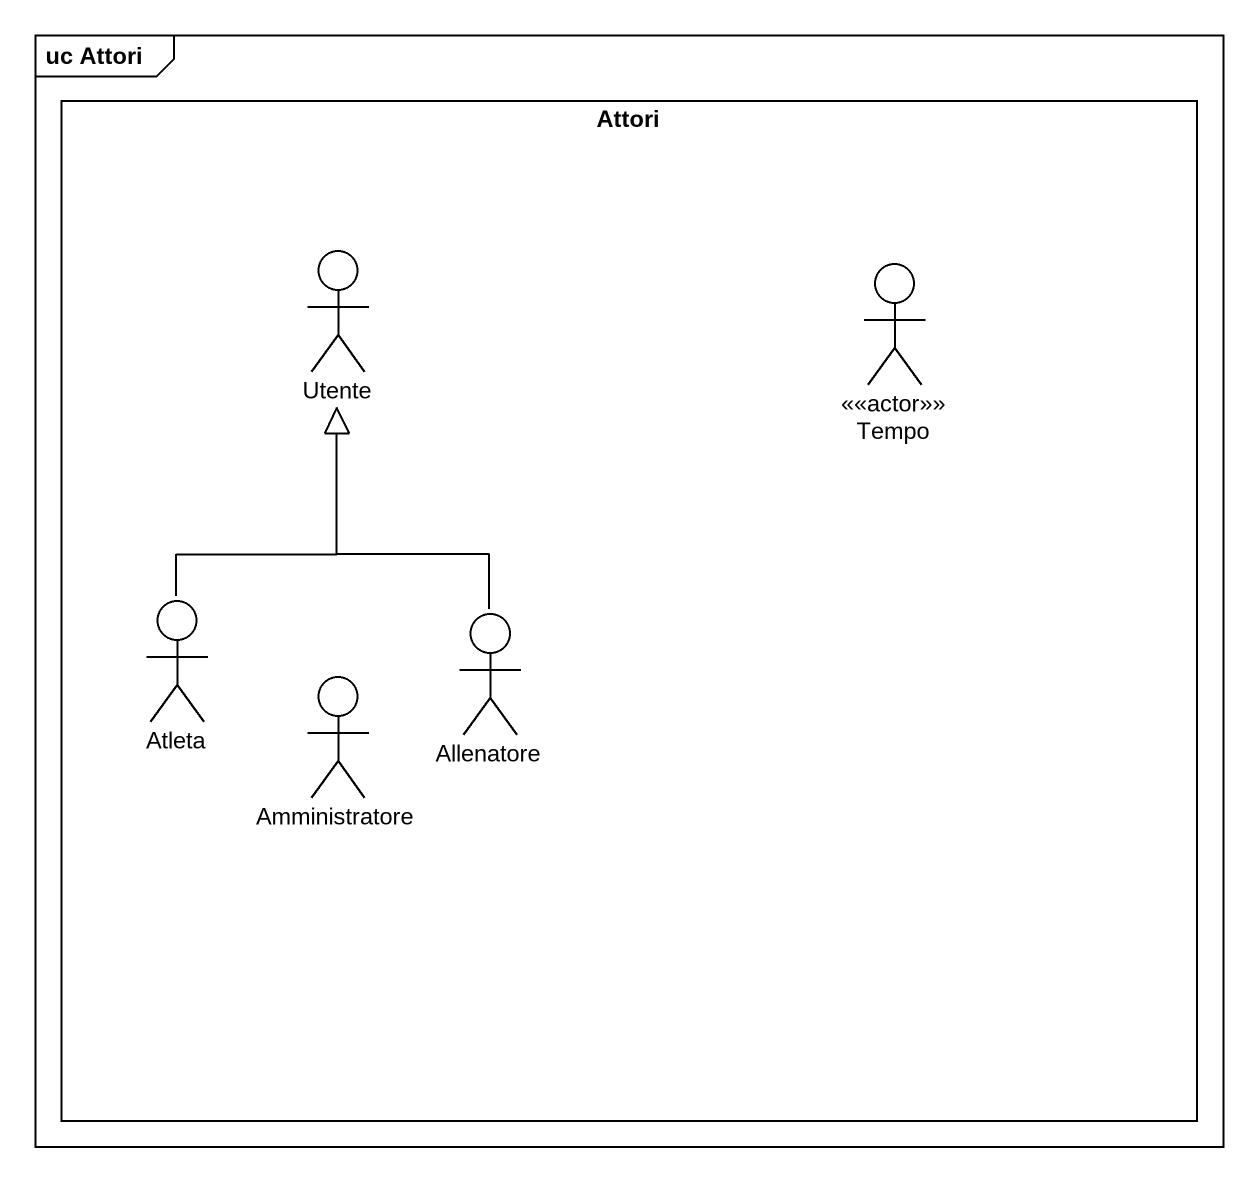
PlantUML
@startuml
mainframe uc Attori
rectangle Attori {
  actor Utente
  actor Tempo <<actor>>
  actor Atleta
  actor Amministratore
  actor Allenatore
}
Atleta -up-|> Utente
Allenatore -up-|> Utente
@enduml
